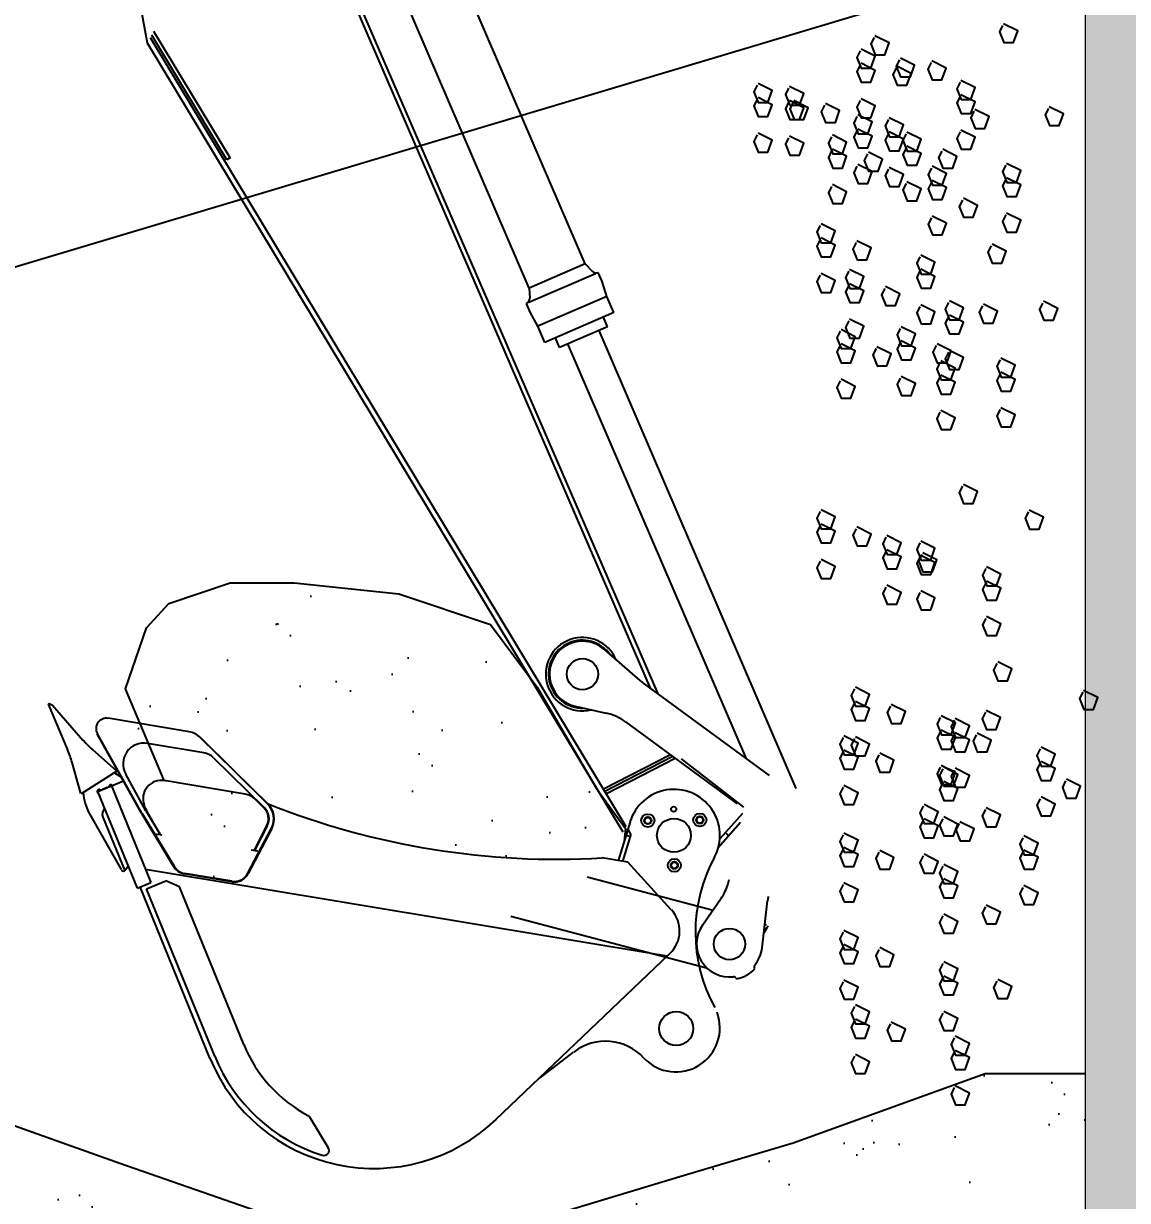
# Model space of a CAD drawing. Header units: metres. Extents: x -81 to 63023, y -186 to 109005.
# Drawn here: x 156.235 to 158.265, y -76.983 to -74.82 of the extents above; entities that cross this region are included whole.
import ezdxf
from ezdxf import colors
from ezdxf.entities.mleader import LeaderData, LeaderLine
from ezdxf.math import Vec2, Vec3

# ---------------------------------------------------------------- set-up
doc = ezdxf.new("R2010")
doc.units = ezdxf.units.M
for name, color, linetype in [('LIN010CO', 2, 'Continuous'), ('LIN018CO', 6, 'Continuous'), ('LIN050CO', 3, 'Continuous'), ('TEXT025', 7, 'Continuous')]:
    doc.layers.add(name, color=color, linetype=linetype)
doc.styles.add('ARIAL', font='arial.ttf')
doc.linetypes.add('ROCCIA', pattern='A,0.25,[130,BERETTA.shx,S=0.1,R=0,X=0,Y=0],-0.2,0.25', length=0.7)

# ---------------------------------------------------------------- blocks, each defined once
blk = doc.blocks.new('scavatrice posa tubi')
for p, q in [((5.3933, 1.2686), (4.9927, 2.1992)), ((4.7723, 2.1792), (5.5176, 0.4563)), ((5.2858, 1.2223), (4.8853, 2.1529)), ((4.5552, 1.6909), (4.4932, 2.028)), ((4.8996, 1.9078), (5.532, 0.4458)), ((4.7132, 1.4714), (4.5673, 1.7132)), ((5.4661, 0.1809), (4.5552, 1.6909)), ((5.4717, 0.1909), (4.5607, 1.7011)), ((4.7072, 1.4679), (4.5635, 1.7062)), ((4.7141, 1.472), (4.7072, 1.4679)), ((5.3933, 1.2686), (5.2858, 1.2223)), ((5.3933, 1.2686), (5.4067, 1.2543)), ((5.4129, 1.2498), (5.2851, 1.1948)), ((5.4256, 1.2351), (5.4183, 1.2521)), ((5.2858, 1.2223), (5.287, 1.2028)), ((5.4347, 1.2064), (5.4256, 1.2351)), ((5.4347, 1.2064), (5.3025, 1.1495)), ((5.4482, 1.1752), (5.4347, 1.2064)), ((5.2879, 1.1759), (5.2806, 1.1928)), ((5.3025, 1.1495), (5.2879, 1.1759)), ((5.4482, 1.1752), (5.3159, 1.1183)), ((5.3159, 1.1183), (5.3025, 1.1495)), ((5.4359, 1.1481), (5.428, 1.1665)), ((5.344, 1.1086), (5.3361, 1.127)), ((5.4359, 1.1481), (5.344, 1.1086)), ((5.7973, 0.2643), (5.4198, 1.1412)), ((5.7021, 0.321), (5.3601, 1.1155)), ((5.4292, 0.5308), (5.498, 0.4711)), ((5.5044, 0.466), (5.7453, 0.2894)), ((4.367, 0.427), (4.3649, 0.4257)), ((4.3649, 0.4257), (4.4021, 0.3385)), ((4.367, 0.427), (4.3731, 0.4238)), ((4.3731, 0.4238), (4.4315, 0.3569)), ((5.3742, 0.4217), (5.4334, 0.4085)), ((4.6348, 0.3728), (4.4798, 0.3986)), ((5.4707, 0.3916), (5.6844, 0.2348)), ((4.5433, 0.2169), (4.459, 0.3691)), ((4.5443, 0.2172), (4.4591, 0.3691)), ((4.6562, 0.362), (4.7858, 0.2351)), ((4.7852, 0.2342), (4.6564, 0.3618)), ((4.4962, 0.2975), (4.4496, 0.3387)), ((4.6628, 0.3327), (4.5548, 0.3507)), ((4.6815, 0.3232), (4.7788, 0.228)), ((5.5563, 0.3288), (5.4283, 0.2629)), ((5.5611, 0.3253), (5.4311, 0.2584)), ((5.5656, 0.322), (5.4337, 0.2541)), ((5.6968, 0.2287), (5.5779, 0.3213)), ((4.4277, 0.2544), (4.4107, 0.3143)), ((4.4963, 0.2973), (4.4278, 0.2542)), ((4.4917, 0.2943), (4.505, 0.2862)), ((4.4602, 0.2588), (4.5091, 0.2787)), ((4.5521, 0.2218), (4.5133, 0.2918)), ((4.742, 0.2537), (4.5872, 0.2794)), ((4.5945, 0.2782), (4.5893, 0.2791)), ((4.5357, 0.0736), (4.4603, 0.2588)), ((4.4776, 0.2659), (4.4689, 0.2623)), ((4.4861, 0.2693), (4.5615, 0.0842)), ((4.5512, 0.226), (4.5488, 0.2325)), ((4.7781, 0.2272), (4.7608, 0.2442)), ((4.4442, 0.2156), (4.5046, 0.1089)), ((4.4696, 0.2096), (4.5114, 0.1069)), ((4.5441, 0.2156), (4.605, 0.1148)), ((4.545, 0.2161), (4.6059, 0.1153)), ((4.5527, 0.2208), (4.579, 0.1772)), ((4.579, 0.1772), (4.5532, 0.2218)), ((5.6943, 0.2163), (5.6509, 0.1678)), ((4.7471, 0.1019), (4.7924, 0.1885)), ((4.7933, 0.188), (4.748, 0.1014)), ((4.7597, 0.1454), (4.7838, 0.1936)), ((4.7844, 0.1926), (4.7604, 0.1467)), ((5.4791, 0.2002), (5.4566, 0.1261)), ((5.4803, 0.1769), (5.475, 0.1868)), ((5.6908, 0.1989), (5.648, 0.1509)), ((4.5778, 0.1756), (4.5685, 0.1771)), ((5.4803, 0.1769), (5.4645, 0.1248)), ((5.4789, 0.1721), (5.4712, 0.1744)), ((5.6614, 0.1795), (5.6681, 0.1735)), ((4.7583, 0.1456), (4.7533, 0.1465)), ((4.7662, 0.1443), (4.7615, 0.1451)), ((4.5184, 0.116), (4.5114, 0.1069)), ((5.4748, 0.1231), (5.4255, 0.1313)), ((5.5581, 0.0322), (5.4748, 0.1231)), ((5.5502, -0.0566), (4.5514, 0.109)), ((4.7165, 0.0857), (4.6258, 0.1007)), ((4.7167, 0.0867), (4.6259, 0.1017)), ((5.3967, 0.0951), (5.6381, 0.0316)), ((4.5357, 0.0736), (4.5615, 0.0842)), ((4.6746, -0.2519), (4.5411, 0.0759)), ((4.5534, 0.0722), (4.5905, 0.0873)), ((4.6839, -0.2482), (4.5534, 0.0722)), ((4.6165, 0.0763), (4.5905, 0.0873)), ((4.7394, -0.2256), (4.6165, 0.0763)), ((5.6178, 0.0027), (5.6526, 0.0523)), ((5.7319, -0.0408), (5.7426, 0.0495)), ((5.2508, 0.0198), (5.6257, -0.0788)), ((5.7405, 0.0021), (5.7373, 0.005)), ((5.2224, -0.3694), (5.5554, -0.0517)), ((5.6235, -0.0783), (5.624, -0.0772)), ((5.718, -0.081), (5.7172, -0.0794)), ((5.6821, -0.0986), (5.6829, -0.1001)), ((5.3071, -0.2896), (5.3711, -0.2403)), ((5.3065, -0.2891), (5.3071, -0.2896)), ((4.9012, -0.4231), (4.8657, -0.365))]:
    blk.add_line(p, q)
for centre, radius in [((5.3879, 0.4832), 0.03), ((5.5626, 0.2246), 0.005), ((5.5131, 0.2028), 0.0125), ((5.5131, 0.2028), 0.007), ((5.5131, 0.2028), 0.006), ((5.5632, 0.1746), 0.0325), ((5.6127, 0.204), 0.0125), ((5.6127, 0.204), 0.007), ((5.6127, 0.204), 0.006), ((5.5639, 0.1172), 0.0125), ((5.5639, 0.1172), 0.007), ((5.5639, 0.1172), 0.006), ((5.6694, -0.0335), 0.03), ((5.5676, -0.1952), 0.0325)]:
    blk.add_circle(centre, radius)
for centre, radius, start, end in [((5.414, 1.2612), 0.01, 223.2902, 293.2899), ((5.277, 1.2022), 0.01, 293.2901, 3.2897), ((5.3879, 0.4832), 0.0702, 22.8917, 283.5549), ((5.3879, 0.4832), 0.065, 34.8027, 271.6435), ((5.3879, 0.4832), 0.063, 49.0569, 257.3903), ((5.5635, 0.5466), 0.1, 229.0569, 233.7503), ((5.4115, 0.311), 0.1, 53.7504, 77.3903), ((4.4765, 0.3788), 0.02, 80.5827, 209.3141), ((4.6283, 0.3334), 0.04, 45.597, 80.5825), ((4.2183, 0.2598), 0.1999, 15.808, 23.1526), ((4.582, 0.4885), 0.1999, 221.1527, 228.4973), ((4.5483, 0.3112), 0.04, 80.5827, 208.9851), ((4.657, 0.2982), 0.035, 45.597, 80.5825), ((4.4849, 0.2672), 0.004, 44.1771, 149.8111), ((4.5815, 0.2449), 0.035, 80.5827, 200.7368), ((4.5313, 0.2648), 0.1, 184.7203, 209.469), ((4.4627, 0.2582), 0.004, 74.4942, 225.7091), ((4.446, 0.241), 0.02, 22.1527, 45.7091), ((4.4659, 0.2697), 0.008, 254.4942, 292.1527), ((4.4746, 0.2733), 0.008, 292.1527, 329.8111), ((4.7363, 0.2192), 0.035, 45.597, 80.5826), ((5.5632, 0.1746), 0.088, 331.493, 163.1189), ((4.4835, 0.2152), 0.015, 131.6239, 202.1527), ((4.5783, 0.2363), 0.029, 200.7368, 211.1415), ((4.7578, 0.2065), 0.029, 333.4724, 45.597), ((4.7578, 0.2065), 0.03, 332.403, 45.597), ((4.7578, 0.2065), 0.039, 332.403, 45.2811), ((4.7578, 0.2065), 0.04, 332.403, 45.597), ((5.3399, 1.6283), 1.4995, 248.3247, 273.2715), ((4.5783, 0.2363), 0.04, 208.9851, 211.1415), ((4.5783, 0.2363), 0.039, 209.3141, 211.1415), ((4.5783, 0.2363), 0.03, 208.9851, 211.1415), ((4.5833, 0.1797), 0.005, 211.1416, 260.5828), ((4.7586, 0.1476), 0.002, 260.5827, 332.403), ((4.6307, 0.1303), 0.03, 209.8555, 260.5826), ((4.6307, 0.1303), 0.029, 211.1416, 260.5827), ((5.9041, -0.0105), 0.2999, 151.493, 208.7663), ((4.5089, 0.1113), 0.005, 209.469, 292.1528), ((4.7214, 0.1153), 0.03, 260.5826, 332.403), ((4.7214, 0.1153), 0.029, 260.5826, 332.403), ((5.5708, 0.1097), 0.1, 324.9416, 348.5905), ((5.8418, 0.0378), 0.1, 168.5905, 173.2842), ((5.514, -0.0083), 0.06, 313.6528, 42.5387), ((5.6694, -0.0335), 0.063, 144.9415, 277.019), ((5.7807, -0.0328), 0.05, 138.13, 155.3029), ((5.6694, -0.0335), 0.063, 320.1606, 353.3661), ((5.6694, -0.0335), 0.068, 281.485, 315.6948), ((5.7216, -0.077), 0.005, 140.1605, 208.5925), ((5.6777, -0.101), 0.005, 28.5925, 97.0187), ((5.5669, -0.1941), 0.0842, 223.4173, 20.7915), ((5.4321, -0.3196), 0.1, 42.5459, 127.5573), ((4.9885, -0.1242), 0.2689, 202.1527, 241.9127), ((4.9885, -0.1242), 0.3389, 202.1527, 313.6528), ((4.9885, -0.1242), 0.3289, 202.1527, 252.5109), ((4.8572, -0.3702), 0.01, 31.414, 61.9126), ((4.8927, -0.4283), 0.01, 252.5109, 31.414)]:
    blk.add_arc(centre, radius, start, end)

msp = doc.modelspace()

# ---------------------------------------------------------------- hatches: boundary and pattern name
at = {"layer": 'LIN010CO', "linetype": 'Continuous', "lineweight": 0}
h = msp.add_hatch(dxfattribs=at)
h.set_pattern_fill('AR-CONC', color=256, scale=0.01, style=0)
h.set_pattern_definition([(50, (140.031, 0), (1.821847, -0.15939), [0.1905, -2.0955]), (355, (140.031, 0), (-0.352434, 1.91057), [0.1524, -1.676406]), (100.4514, (140.1828, -0.0133), (1.469412, 1.751178), [0.1619, -1.780902]), (46.1842, (140.031, 0.508), (2.71079, -0.420423), [0.28575, -3.14325]), (96.6356, (140.2568, 0.473), (2.37404, 2.47426), [0.24285, -2.671356]), (351.184, (140.031, 0.508), (2.37404, 2.47426), [0.2286, -2.5146]), (21, (140.285, 0.381), (1.516144, -1.022652), [0.1905, -2.0955]), (326, (140.285, 0.381), (0.61802, 1.84188), [0.1524, -1.6764]), (71.4514, (140.4113, 0.2958), (2.134164, 0.819228), [0.1619, -1.7809]), (37.5, (140.03094, 0), (0.030886, 0.8455504), [0, -1.65608, 0, -1.7018, 0, -1.68275]), (7.5, (140.0309, 0), (0.668197, 1.001806), [0, -0.97028, 0, -1.61798, 0, -0.64135]), (327.5, (139.4645, 0), (1.355906, -0.0572874), [0, -0.635, 0, -1.9812, 0, -2.6289]), (317.5, (139.2105, 0), (1.481292, 0.254265), [0, -0.8255, 0, -1.31572, 0, -1.8669])])
edge = h.paths.add_edge_path()
edge.add_line((185.1029, -58.1205), (185.1029, -52.3856))
edge.add_line((185.1029, -52.3856), (169.8783, -53.2284))
edge.add_line((169.8783, -53.2284), (158.1879, -73.4767))
edge.add_line((158.1879, -73.4767), (158.1879, -77.5829))
edge.add_line((158.1879, -77.5829), (151.5056, -77.5829))
edge.add_line((151.5056, -77.5829), (151.5056, -78.1619))
edge.add_line((151.5056, -78.1619), (147.8233, -78.1619))
edge.add_line((147.8233, -78.1619), (138.2208, -78.3667))
edge.add_line((138.2208, -78.3667), (138.2208, -84.0773))
edge.add_line((138.2208, -84.0773), (147.8794, -83.888))
edge.add_line((147.8794, -83.888), (157.2318, -83.888))
edge.add_line((157.2318, -83.888), (157.2318, -83.309))
edge.add_line((157.2318, -83.309), (161.2318, -83.309))
edge.add_line((161.2318, -83.309), (161.2318, -81.3526))
edge.add_line((161.2318, -81.3526), (163.9141, -81.3526))
edge.add_line((163.9141, -81.3526), (163.9141, -75.011))
edge.add_line((163.9141, -75.011), (168.8588, -66.4466))
edge.add_arc((183.0389, -74.6335), 16.3739, 92.93915, 150, ccw=False)
edge.add_line((182.1993, -58.2812), (185.1029, -58.1205))
at = {"layer": 'LIN010CO'}
h = msp.add_hatch(dxfattribs=at)
h.set_pattern_fill('AR-SAND', color=256, scale=0.005)
h.paths.add_polyline_path([(157.1681, -76.024), (157.0938, -75.9242), (156.9254, -75.8681), (156.7333, -75.8474), (156.6151, -75.8474), (156.5028, -75.8858), (156.4614, -75.9301), (156.423, -76.0423), (156.4501, -76.1064), (156.5398, -76.1213, -0.154892), (156.5605, -76.1318), (156.5608, -76.1321), (156.5607, -76.1319, 0.156303), (156.5398, -76.1213), (156.4501, -76.1064), (156.4655, -76.143), (156.5668, -76.1598, -0.153851), (156.5848, -76.169), (156.6775, -76.2611, -0.3235), (156.683, -76.2933), (156.6598, -76.3397), (156.6835, -76.2944, 0.330689), (156.6782, -76.2604), (156.6609, -76.2448, 0.153851), (156.6429, -76.2357), (156.4941, -76.211, 0.576569), (156.4573, -76.2561), (156.4597, -76.2623, 0.045449), (156.4619, -76.2668), (156.4864, -76.3092), (156.4608, -76.2668), (156.4234, -76.1993, -0.627665), (156.463, -76.1426), (156.4655, -76.143), (156.4501, -76.1064), (156.391, -76.0966, 0.627623), (156.3712, -76.125), (156.4531, -76.2708, 0.010179), (156.4539, -76.2721), (156.5123, -76.3689, 0.216597), (156.5315, -76.3816), (156.6185, -76.3961, 0.324703), (156.6478, -76.3814), (156.6912, -76.2984, 0.34622), (156.6827, -76.2529, 0.109746), (157.299, -76.3533), (157.3288, -76.3582), (157.3396, -76.3227), (157.342, -76.2993), (157.2888, -76.2255), (157.2607, -76.1775)])
h = msp.add_hatch(dxfattribs=at)
h.set_pattern_fill('AR-SAND', color=256, scale=0.005)
h.paths.add_polyline_path([(158.1879, -76.7493), (158.003, -76.7493), (157.6504, -76.8767), (157.4479, -76.9367), (157.2003, -77.0117), (157.0353, -77.0192), (156.7577, -77.0342), (156.4127, -76.9142), (156.0751, -76.7943), (155.9101, -76.7643), (155.6701, -76.8018), (155.46, -76.8842), (155.3025, -77.1017), (154.9917, -77.5829), (158.1879, -77.5829)])

# ---------------------------------------------------------------- linework, layer by layer
for points in [[(156.4942, -76.211), (156.423, -76.0423), (156.4614, -75.9301), (156.5028, -75.8858), (156.6151, -75.8474), (156.7333, -75.8474), (156.9254, -75.8681), (157.0938, -75.9242), (157.1795, -76.0394), (157.2888, -76.2255), (157.342, -76.2993), (157.3396, -76.3227)], [(154.9878, -77.5888), (155.3025, -77.1017), (155.46, -76.8842), (155.6701, -76.8018), (155.9101, -76.7643), (156.0751, -76.7943), (156.4127, -76.9142), (156.7577, -77.0342), (157.0353, -77.0192), (157.2003, -77.0117), (157.4479, -76.9367), (157.6504, -76.8767), (158.003, -76.7493), (158.1879, -76.7493)]]:
    msp.add_lwpolyline(points)
at = {"layer": 'LIN018CO'}
for points in [[(158.0353, -74.8233), (158.0293, -74.8352), (158.0373, -74.8549), (158.0551, -74.8549), (158.063, -74.8332), (158.0369, -74.8201)], [(157.7991, -74.8454), (157.7932, -74.8573), (157.8011, -74.8771), (157.8189, -74.8771), (157.8268, -74.8553), (157.8007, -74.8422)], [(157.7735, -74.87), (157.7676, -74.8819), (157.7755, -74.9017), (157.7933, -74.9017), (157.8012, -74.8799), (157.7751, -74.8668)], [(157.7735, -74.8961), (157.7676, -74.908), (157.7755, -74.9278), (157.7933, -74.9278), (157.8012, -74.906), (157.7751, -74.8929)], [(157.8395, -74.9016), (157.8336, -74.9134), (157.8415, -74.9332), (157.8593, -74.9332), (157.8672, -74.9114), (157.8411, -74.8984)], [(157.8459, -74.8864), (157.8399, -74.8983), (157.8478, -74.918), (157.8657, -74.918), (157.8736, -74.8963), (157.8475, -74.8832)], [(157.9037, -74.8916), (157.8978, -74.9035), (157.9057, -74.9233), (157.9235, -74.9233), (157.9315, -74.9015), (157.9053, -74.8885)], [(157.5841, -74.9331), (157.5782, -74.945), (157.5861, -74.9648), (157.6039, -74.9648), (157.6118, -74.943), (157.5857, -74.9299)], [(157.642, -74.9384), (157.6361, -74.9503), (157.644, -74.97), (157.6618, -74.97), (157.6697, -74.9483), (157.6436, -74.9352)], [(157.957, -74.9276), (157.951, -74.9395), (157.9589, -74.9593), (157.9768, -74.9593), (157.9847, -74.9375), (157.9586, -74.9245)], [(157.5841, -74.9592), (157.5782, -74.9711), (157.5861, -74.9909), (157.6039, -74.9909), (157.6118, -74.9691), (157.5857, -74.956)], [(157.642, -74.9645), (157.6361, -74.9763), (157.644, -74.9961), (157.6618, -74.9961), (157.6697, -74.9744), (157.6436, -74.9613)], [(157.6501, -74.9647), (157.6442, -74.9765), (157.6521, -74.9963), (157.6699, -74.9963), (157.6778, -74.9746), (157.6517, -74.9615)], [(157.708, -74.9699), (157.702, -74.9818), (157.71, -75.0016), (157.7278, -75.0016), (157.7357, -74.9798), (157.7096, -74.9667)], [(157.7735, -74.9613), (157.7676, -74.9732), (157.7755, -74.993), (157.7933, -74.993), (157.8012, -74.9712), (157.7751, -74.9582)], [(157.957, -74.9537), (157.951, -74.9656), (157.9589, -74.9854), (157.9768, -74.9854), (157.9847, -74.9636), (157.9586, -74.9506)], [(157.7676, -74.9908), (157.7616, -75.0026), (157.7695, -75.0224), (157.7874, -75.0224), (157.7953, -75.0006), (157.7691, -74.9876)], [(157.9827, -74.981), (157.9767, -74.9929), (157.9846, -75.0127), (158.0025, -75.0127), (158.0104, -74.9909), (157.9842, -74.9779)], [(158.1195, -74.9758), (158.1135, -74.9877), (158.1214, -75.0074), (158.1392, -75.0074), (158.1472, -74.9857), (158.121, -74.9726)], [(157.8254, -74.996), (157.8195, -75.0079), (157.8274, -75.0277), (157.8452, -75.0277), (157.8531, -75.0059), (157.827, -74.9928)], [(157.5841, -75.0244), (157.5782, -75.0363), (157.5861, -75.0561), (157.6039, -75.0561), (157.6118, -75.0343), (157.5857, -75.0213)], [(157.642, -75.0297), (157.6361, -75.0416), (157.644, -75.0614), (157.6618, -75.0614), (157.6697, -75.0396), (157.6436, -75.0265)], [(157.7209, -75.0278), (157.715, -75.0397), (157.7229, -75.0594), (157.7407, -75.0594), (157.7486, -75.0377), (157.7225, -75.0246)], [(157.7676, -75.0168), (157.7616, -75.0287), (157.7695, -75.0485), (157.7874, -75.0485), (157.7953, -75.0267), (157.7691, -75.0137)], [(157.8254, -75.0221), (157.8195, -75.034), (157.8274, -75.0538), (157.8452, -75.0538), (157.8531, -75.032), (157.827, -75.0189)], [(157.8577, -75.0225), (157.8518, -75.0344), (157.8597, -75.0542), (157.8775, -75.0542), (157.8854, -75.0324), (157.8593, -75.0193)], [(157.957, -75.019), (157.951, -75.0308), (157.9589, -75.0506), (157.9768, -75.0506), (157.9847, -75.0289), (157.9586, -75.0158)], [(157.7209, -75.0539), (157.715, -75.0657), (157.7229, -75.0855), (157.7407, -75.0855), (157.7486, -75.0638), (157.7225, -75.0507)], [(157.8577, -75.0486), (157.8518, -75.0605), (157.8597, -75.0803), (157.8775, -75.0803), (157.8854, -75.0585), (157.8593, -75.0454)], [(157.9237, -75.0541), (157.9177, -75.0659), (157.9257, -75.0857), (157.9435, -75.0857), (157.9514, -75.064), (157.9253, -75.0509)], [(157.7869, -75.0593), (157.781, -75.0712), (157.7889, -75.091), (157.8067, -75.091), (157.8146, -75.0692), (157.7885, -75.0561)], [(157.7676, -75.0821), (157.7616, -75.0939), (157.7695, -75.1137), (157.7874, -75.1137), (157.7953, -75.092), (157.7691, -75.0789)], [(157.8254, -75.0873), (157.8195, -75.0992), (157.8274, -75.119), (157.8452, -75.119), (157.8531, -75.0972), (157.827, -75.0842)], [(157.9044, -75.0854), (157.8984, -75.0973), (157.9063, -75.1171), (157.9241, -75.1171), (157.9321, -75.0953), (157.9059, -75.0822)], [(158.0411, -75.0801), (158.0352, -75.092), (158.0431, -75.1118), (158.0609, -75.1118), (158.0689, -75.09), (158.0427, -75.077)], [(157.7209, -75.1191), (157.715, -75.131), (157.7229, -75.1508), (157.7407, -75.1508), (157.7486, -75.129), (157.7225, -75.1159)], [(157.8577, -75.1138), (157.8518, -75.1257), (157.8597, -75.1455), (157.8775, -75.1455), (157.8854, -75.1237), (157.8593, -75.1107)], [(157.9044, -75.1115), (157.8984, -75.1234), (157.9063, -75.1432), (157.9241, -75.1432), (157.9321, -75.1214), (157.9059, -75.1083)], [(158.0411, -75.1062), (158.0352, -75.1181), (158.0431, -75.1379), (158.0609, -75.1379), (158.0689, -75.1161), (158.0427, -75.1031)], [(157.9616, -75.1441), (157.9557, -75.1559), (157.9636, -75.1757), (157.9814, -75.1757), (157.9893, -75.154), (157.9632, -75.1409)], [(157.9044, -75.1767), (157.8984, -75.1886), (157.9063, -75.2084), (157.9241, -75.2084), (157.9321, -75.1866), (157.9059, -75.1736)], [(158.0411, -75.1715), (158.0352, -75.1833), (158.0431, -75.2031), (158.0609, -75.2031), (158.0689, -75.1814), (158.0427, -75.1683)], [(157.6999, -75.1908), (157.6939, -75.2027), (157.7018, -75.2225), (157.7197, -75.2225), (157.7276, -75.2007), (157.7015, -75.1876)], [(157.6999, -75.2169), (157.6939, -75.2288), (157.7018, -75.2486), (157.7197, -75.2486), (157.7276, -75.2268), (157.7015, -75.2137)], [(157.7658, -75.2223), (157.7599, -75.2342), (157.7678, -75.254), (157.7856, -75.254), (157.7936, -75.2322), (157.7674, -75.2192)], [(158.0142, -75.2282), (158.0083, -75.2401), (158.0162, -75.2599), (158.034, -75.2599), (158.0419, -75.2381), (158.0158, -75.225)], [(157.8833, -75.2484), (157.8774, -75.2603), (157.8853, -75.2801), (157.9031, -75.2801), (157.911, -75.2583), (157.8849, -75.2453)], [(157.6999, -75.2821), (157.6939, -75.294), (157.7018, -75.3138), (157.7197, -75.3138), (157.7276, -75.292), (157.7015, -75.2789)], [(157.7525, -75.2749), (157.7465, -75.2868), (157.7545, -75.3066), (157.7723, -75.3066), (157.7802, -75.2848), (157.7541, -75.2718)], [(157.8833, -75.2745), (157.8774, -75.2864), (157.8853, -75.3062), (157.9031, -75.3062), (157.911, -75.2844), (157.8849, -75.2713)], [(157.7525, -75.301), (157.7465, -75.3129), (157.7545, -75.3327), (157.7723, -75.3327), (157.7802, -75.3109), (157.7541, -75.2979)], [(157.8185, -75.3065), (157.8125, -75.3184), (157.8204, -75.3381), (157.8383, -75.3381), (157.8462, -75.3164), (157.82, -75.3033)], [(157.9359, -75.3326), (157.93, -75.3444), (157.9379, -75.3642), (157.9557, -75.3642), (157.9636, -75.3425), (157.9375, -75.3294)], [(158.1089, -75.3334), (158.103, -75.3453), (158.1109, -75.365), (158.1287, -75.365), (158.1366, -75.3433), (158.1105, -75.3302)], [(157.8833, -75.3397), (157.8774, -75.3516), (157.8853, -75.3714), (157.9031, -75.3714), (157.911, -75.3496), (157.8849, -75.3366)], [(157.9359, -75.3587), (157.93, -75.3705), (157.9379, -75.3903), (157.9557, -75.3903), (157.9636, -75.3686), (157.9375, -75.3555)], [(157.9984, -75.3386), (157.9925, -75.3505), (158.0004, -75.3703), (158.0182, -75.3703), (158.0262, -75.3485), (158, -75.3355)], [(157.7525, -75.3663), (157.7465, -75.3781), (157.7545, -75.3979), (157.7723, -75.3979), (157.7802, -75.3762), (157.7541, -75.3631)], [(157.8472, -75.3801), (157.8412, -75.392), (157.8492, -75.4118), (157.867, -75.4118), (157.8749, -75.39), (157.8488, -75.3769)], [(157.7367, -75.3854), (157.7308, -75.3972), (157.7387, -75.417), (157.7565, -75.417), (157.7644, -75.3953), (157.7383, -75.3822)], [(157.7367, -75.4115), (157.7308, -75.4233), (157.7387, -75.4431), (157.7565, -75.4431), (157.7644, -75.4214), (157.7383, -75.4083)], [(157.8027, -75.4169), (157.7967, -75.4288), (157.8047, -75.4486), (157.8225, -75.4486), (157.8304, -75.4268), (157.8043, -75.4137)], [(157.8472, -75.4062), (157.8412, -75.4181), (157.8492, -75.4379), (157.867, -75.4379), (157.8749, -75.4161), (157.8488, -75.403)], [(157.9132, -75.4117), (157.9072, -75.4235), (157.9151, -75.4433), (157.933, -75.4433), (157.9409, -75.4215), (157.9147, -75.4085)], [(157.9359, -75.4239), (157.93, -75.4358), (157.9379, -75.4555), (157.9557, -75.4555), (157.9636, -75.4338), (157.9375, -75.4207)], [(157.9201, -75.443), (157.9142, -75.4549), (157.9221, -75.4747), (157.9399, -75.4747), (157.9478, -75.4529), (157.9217, -75.4398)], [(158.0306, -75.4377), (158.0247, -75.4496), (158.0326, -75.4694), (158.0504, -75.4694), (158.0583, -75.4476), (158.0322, -75.4346)], [(158.0306, -75.4638), (158.0247, -75.4757), (158.0326, -75.4955), (158.0504, -75.4955), (158.0583, -75.4737), (158.0322, -75.4607)], [(157.7367, -75.4767), (157.7308, -75.4886), (157.7387, -75.5084), (157.7565, -75.5084), (157.7644, -75.4866), (157.7383, -75.4735)], [(157.8472, -75.4714), (157.8412, -75.4833), (157.8492, -75.5031), (157.867, -75.5031), (157.8749, -75.4813), (157.8488, -75.4683)], [(157.9201, -75.4691), (157.9142, -75.481), (157.9221, -75.5008), (157.9399, -75.5008), (157.9478, -75.479), (157.9217, -75.4659)], [(158.0306, -75.5291), (158.0247, -75.5409), (158.0326, -75.5607), (158.0504, -75.5607), (158.0583, -75.539), (158.0322, -75.5259)], [(157.9201, -75.5343), (157.9142, -75.5462), (157.9221, -75.566), (157.9399, -75.566), (157.9478, -75.5442), (157.9217, -75.5311)], [(157.9616, -75.6699), (157.9557, -75.6818), (157.9636, -75.7016), (157.9814, -75.7016), (157.9893, -75.6798), (157.9632, -75.6668)], [(157.6999, -75.7167), (157.6939, -75.7286), (157.7018, -75.7483), (157.7197, -75.7483), (157.7276, -75.7266), (157.7015, -75.7135)], [(158.0826, -75.7173), (158.0767, -75.7291), (158.0846, -75.7489), (158.1024, -75.7489), (158.1103, -75.7272), (158.0842, -75.7141)], [(157.6999, -75.7428), (157.6939, -75.7546), (157.7018, -75.7744), (157.7197, -75.7744), (157.7276, -75.7527), (157.7015, -75.7396)], [(157.7658, -75.7482), (157.7599, -75.7601), (157.7678, -75.7799), (157.7856, -75.7799), (157.7936, -75.7581), (157.7674, -75.745)], [(157.8209, -75.764), (157.8149, -75.7759), (157.8229, -75.7957), (157.8407, -75.7957), (157.8486, -75.7739), (157.8225, -75.7608)], [(157.8209, -75.7901), (157.8149, -75.802), (157.8229, -75.8218), (157.8407, -75.8218), (157.8486, -75.8), (157.8225, -75.7869)], [(157.8833, -75.7743), (157.8774, -75.7862), (157.8853, -75.806), (157.9031, -75.806), (157.911, -75.7842), (157.8849, -75.7711)], [(157.6999, -75.808), (157.6939, -75.8199), (157.7018, -75.8397), (157.7197, -75.8397), (157.7276, -75.8179), (157.7015, -75.8048)], [(157.8833, -75.8004), (157.8774, -75.8123), (157.8853, -75.8321), (157.9031, -75.8321), (157.911, -75.8103), (157.8849, -75.7972)], [(157.8869, -75.7955), (157.8809, -75.8074), (157.8888, -75.8272), (157.9066, -75.8272), (157.9146, -75.8054), (157.8884, -75.7924)], [(158.0043, -75.8216), (157.9984, -75.8335), (158.0063, -75.8533), (158.0241, -75.8533), (158.032, -75.8315), (158.0059, -75.8185)], [(157.8209, -75.8553), (157.8149, -75.8672), (157.8229, -75.887), (157.8407, -75.887), (157.8486, -75.8652), (157.8225, -75.8521)], [(158.0043, -75.8477), (157.9984, -75.8596), (158.0063, -75.8794), (158.0241, -75.8794), (158.032, -75.8576), (158.0059, -75.8445)], [(157.8833, -75.8656), (157.8774, -75.8775), (157.8853, -75.8973), (157.9031, -75.8973), (157.911, -75.8755), (157.8849, -75.8624)], [(158.0043, -75.913), (157.9984, -75.9248), (158.0063, -75.9446), (158.0241, -75.9446), (158.032, -75.9228), (158.0059, -75.9098)], [(158.0247, -75.996), (158.0188, -76.0079), (158.0267, -76.0276), (158.0445, -76.0276), (158.0525, -76.0059), (158.0263, -75.9928)], [(157.763, -76.0427), (157.7571, -76.0546), (157.765, -76.0744), (157.7828, -76.0744), (157.7907, -76.0526), (157.7646, -76.0395)], [(158.1826, -76.0486), (158.1766, -76.0604), (158.1846, -76.0802), (158.2024, -76.0802), (158.2103, -76.0585), (158.1842, -76.0454)], [(157.763, -76.0688), (157.7571, -76.0807), (157.765, -76.1005), (157.7828, -76.1005), (157.7907, -76.0787), (157.7646, -76.0656)], [(157.829, -76.0743), (157.823, -76.0861), (157.831, -76.1059), (157.8488, -76.1059), (157.8567, -76.0841), (157.8306, -76.0711)], [(158.0037, -76.0854), (157.9978, -76.0973), (158.0057, -76.117), (158.0235, -76.117), (158.0314, -76.0953), (158.0053, -76.0822)], [(157.9208, -76.0953), (157.9149, -76.1072), (157.9228, -76.127), (157.9406, -76.127), (157.9486, -76.1052), (157.9224, -76.0921)], [(157.9464, -76.1003), (157.9405, -76.1122), (157.9484, -76.132), (157.9662, -76.132), (157.9742, -76.1102), (157.948, -76.0972)], [(157.742, -76.1321), (157.736, -76.144), (157.7439, -76.1638), (157.7618, -76.1638), (157.7697, -76.142), (157.7435, -76.1289)], [(157.763, -76.134), (157.7571, -76.1459), (157.765, -76.1657), (157.7828, -76.1657), (157.7907, -76.1439), (157.7646, -76.1309)], [(157.9208, -76.1214), (157.9149, -76.1333), (157.9228, -76.1531), (157.9406, -76.1531), (157.9486, -76.1313), (157.9224, -76.1182)], [(157.9464, -76.1264), (157.9405, -76.1383), (157.9484, -76.1581), (157.9662, -76.1581), (157.9742, -76.1363), (157.948, -76.1233)], [(157.9868, -76.1268), (157.9809, -76.1387), (157.9888, -76.1585), (158.0066, -76.1585), (158.0145, -76.1367), (157.9884, -76.1237)], [(157.742, -76.1582), (157.736, -76.1701), (157.7439, -76.1899), (157.7618, -76.1899), (157.7697, -76.1681), (157.7435, -76.155)], [(158.1043, -76.1529), (158.0983, -76.1648), (158.1063, -76.1846), (158.1241, -76.1846), (158.132, -76.1628), (158.1059, -76.1498)], [(157.8079, -76.1637), (157.802, -76.1755), (157.8099, -76.1953), (157.8277, -76.1953), (157.8356, -76.1735), (157.8095, -76.1605)], [(158.1043, -76.179), (158.0983, -76.1909), (158.1063, -76.2107), (158.1241, -76.2107), (158.132, -76.1889), (158.1059, -76.1758)], [(157.9208, -76.1866), (157.9149, -76.1985), (157.9228, -76.2183), (157.9406, -76.2183), (157.9486, -76.1965), (157.9224, -76.1835)], [(157.9254, -76.1897), (157.9195, -76.2016), (157.9274, -76.2214), (157.9452, -76.2214), (157.9531, -76.1996), (157.927, -76.1866)], [(157.9464, -76.1917), (157.9405, -76.2035), (157.9484, -76.2233), (157.9662, -76.2233), (157.9742, -76.2016), (157.948, -76.1885)], [(157.742, -76.2234), (157.736, -76.2353), (157.7439, -76.2551), (157.7618, -76.2551), (157.7697, -76.2333), (157.7435, -76.2203)], [(157.9254, -76.2158), (157.9195, -76.2277), (157.9274, -76.2475), (157.9452, -76.2475), (157.9531, -76.2257), (157.927, -76.2127)], [(158.151, -76.2116), (158.1451, -76.2235), (158.153, -76.2433), (158.1708, -76.2433), (158.1787, -76.2215), (158.1526, -76.2084)], [(158.1043, -76.2443), (158.0983, -76.2561), (158.1063, -76.2759), (158.1241, -76.2759), (158.132, -76.2541), (158.1059, -76.2411)], [(157.8893, -76.2583), (157.8833, -76.2702), (157.8913, -76.29), (157.9091, -76.29), (157.917, -76.2682), (157.8909, -76.2552)], [(158.0037, -76.2642), (157.9978, -76.2761), (158.0057, -76.2958), (158.0235, -76.2958), (158.0314, -76.2741), (158.0053, -76.261)], [(157.8893, -76.2844), (157.8833, -76.2963), (157.8913, -76.3161), (157.9091, -76.3161), (157.917, -76.2943), (157.8909, -76.2812)], [(157.9254, -76.2811), (157.9195, -76.2929), (157.9274, -76.3127), (157.9452, -76.3127), (157.9531, -76.291), (157.927, -76.2779)], [(157.742, -76.3109), (157.736, -76.3228), (157.7439, -76.3426), (157.7618, -76.3426), (157.7697, -76.3208), (157.7435, -76.3077)], [(157.9552, -76.2899), (157.9493, -76.3017), (157.9572, -76.3215), (157.975, -76.3215), (157.983, -76.2998), (157.9568, -76.2867)], [(158.0727, -76.316), (158.0668, -76.3278), (158.0747, -76.3476), (158.0925, -76.3476), (158.1004, -76.3258), (158.0743, -76.3128)], [(157.742, -76.337), (157.736, -76.3489), (157.7439, -76.3687), (157.7618, -76.3687), (157.7697, -76.3469), (157.7435, -76.3338)], [(157.8079, -76.3425), (157.802, -76.3543), (157.8099, -76.3741), (157.8277, -76.3741), (157.8356, -76.3523), (157.8095, -76.3393)], [(157.8893, -76.3496), (157.8833, -76.3615), (157.8913, -76.3813), (157.9091, -76.3813), (157.917, -76.3595), (157.8909, -76.3465)], [(158.0727, -76.342), (158.0668, -76.3539), (158.0747, -76.3737), (158.0925, -76.3737), (158.1004, -76.3519), (158.0743, -76.3389)], [(157.9254, -76.3685), (157.9195, -76.3804), (157.9274, -76.4002), (157.9452, -76.4002), (157.9531, -76.3784), (157.927, -76.3654)], [(157.9254, -76.3946), (157.9195, -76.4065), (157.9274, -76.4263), (157.9452, -76.4263), (157.9531, -76.4045), (157.927, -76.3915)], [(157.742, -76.4022), (157.736, -76.4141), (157.7439, -76.4339), (157.7618, -76.4339), (157.7697, -76.4121), (157.7435, -76.3991)], [(158.0727, -76.4073), (158.0668, -76.4191), (158.0747, -76.4389), (158.0925, -76.4389), (158.1004, -76.4172), (158.0743, -76.4041)], [(157.9254, -76.4599), (157.9195, -76.4717), (157.9274, -76.4915), (157.9452, -76.4915), (157.9531, -76.4698), (157.927, -76.4567)], [(158.0037, -76.443), (157.9978, -76.4548), (158.0057, -76.4746), (158.0235, -76.4746), (158.0314, -76.4529), (158.0053, -76.4398)], [(157.742, -76.4897), (157.736, -76.5016), (157.7439, -76.5214), (157.7618, -76.5214), (157.7697, -76.4996), (157.7435, -76.4865)], [(157.742, -76.5158), (157.736, -76.5277), (157.7439, -76.5475), (157.7618, -76.5475), (157.7697, -76.5257), (157.7435, -76.5126)], [(157.8079, -76.5212), (157.802, -76.5331), (157.8099, -76.5529), (157.8277, -76.5529), (157.8356, -76.5311), (157.8095, -76.5181)], [(157.9254, -76.5473), (157.9195, -76.5592), (157.9274, -76.579), (157.9452, -76.579), (157.9531, -76.5572), (157.927, -76.5442)], [(157.742, -76.581), (157.736, -76.5929), (157.7439, -76.6127), (157.7618, -76.6127), (157.7697, -76.5909), (157.7435, -76.5779)], [(157.9254, -76.5734), (157.9195, -76.5853), (157.9274, -76.6051), (157.9452, -76.6051), (157.9531, -76.5833), (157.927, -76.5703)], [(158.0247, -76.5797), (158.0188, -76.5916), (158.0267, -76.6114), (158.0445, -76.6114), (158.0525, -76.5896), (158.0263, -76.5765)], [(157.763, -76.6264), (157.7571, -76.6383), (157.765, -76.6581), (157.7828, -76.6581), (157.7907, -76.6363), (157.7646, -76.6233)], [(157.763, -76.6525), (157.7571, -76.6644), (157.765, -76.6842), (157.7828, -76.6842), (157.7907, -76.6624), (157.7646, -76.6494)], [(157.9254, -76.6387), (157.9195, -76.6505), (157.9274, -76.6703), (157.9452, -76.6703), (157.9531, -76.6486), (157.927, -76.6355)], [(157.829, -76.658), (157.823, -76.6698), (157.831, -76.6896), (157.8488, -76.6896), (157.8567, -76.6679), (157.8306, -76.6548)], [(157.9464, -76.6841), (157.9405, -76.6959), (157.9484, -76.7157), (157.9662, -76.7157), (157.9742, -76.694), (157.948, -76.6809)], [(157.763, -76.7178), (157.7571, -76.7296), (157.765, -76.7494), (157.7828, -76.7494), (157.7907, -76.7277), (157.7646, -76.7146)], [(157.9464, -76.7102), (157.9405, -76.722), (157.9484, -76.7418), (157.9662, -76.7418), (157.9742, -76.7201), (157.948, -76.707)], [(157.9464, -76.7754), (157.9405, -76.7873), (157.9484, -76.807), (157.9662, -76.807), (157.9742, -76.7853), (157.948, -76.7722)]]:
    msp.add_lwpolyline(points, dxfattribs=at)
at = {"layer": 'LIN050CO', "linetype": 'ROCCIA', "lineweight": 0, "ltscale": 2, "flags": 128}
msp.add_lwpolyline([(138.2208, -78.55), (147.8173, -78.3619), (151.5056, -78.3619), (151.5056, -77.5829), (158.1879, -77.5829), (158.1879, -73.4767), (169.8783, -53.2284), (181.8934, -52.5632), (185.1029, -52.3856)], dxfattribs=at)

# ---------------------------------------------------------------- block references
at = {"xscale": 0.96, "yscale": 0.96, "zscale": 0.96}
msp.add_blockref('scavatrice posa tubi', (152.0905, -76.4793), dxfattribs=at)

# ---------------------------------------------------------------- next in the draw order: leaders
at = {"layer": 'TEXT025'}
ml = msp.add_multileader_mtext('Standard', dxfattribs=at)
ml.set_content("EXCAVATEUR  POUR \\PCHARGER LE MATÉRIEL \\PD'EXCAVATION SUR CAMION", color=1, style='ARIAL')
ml.set_leader_properties(color=6, linetype='Continuous')
ml.build(insert=Vec2(0, 0))
ml.multileader.update_dxf_attribs({"text_left_attachment_type": 2, "text_right_attachment_type": 2, "dogleg_length": 0.36, "arrow_head_size": 0.7, "scale": 2})
ctx = ml.context
ctx.base_point, ctx.scale, ctx.char_height, ctx.arrow_head_size, ctx.landing_gap_size, ctx.plane_origin = Vec3(162.6168, -73.5678), 2, 0.5, 0.7, 0.2, Vec3(157.6125, -84.2373)
ctx.left_attachment, ctx.right_attachment = 2, 2
notes = []
notes.append((ctx, [(0, (1, 1, 0), (161.8968, -73.5678), (1, 0), 0.72, [(0, [(152.7824, -76.296)], 0, [])])]))
ctx.mtext.insert, ctx.mtext.flow_direction = Vec3(162.8168, -72.4082), 5
ctx.mtext.has_bg_fill, ctx.mtext.bg_color, ctx.mtext.bg_scale_factor, ctx.mtext.bg_transparency, ctx.mtext.use_window_bg_color = 1, -1073741824, 1.1, 0, 1
for ctx, leaders in notes:
    for number, flags, end, landing, length, lines in leaders:
        leader = LeaderData()
        leader.index, (leader.has_last_leader_line, leader.has_dogleg_vector, leader.attachment_direction) = number, flags
        leader.last_leader_point, leader.dogleg_vector, leader.dogleg_length = Vec3(end), Vec3(landing), length
        for number, points, colour, breaks in lines:
            line = LeaderLine()
            line.index, line.vertices, line.color, line.breaks = number, Vec3.list(points), colors.encode_raw_color(colour), breaks
            leader.lines.append(line)
        ctx.leaders.append(leader)

# ---------------------------------------------------------------- next in the draw order: leaders
ml = msp.add_multileader_mtext('Standard', dxfattribs=at)
ml.set_content('TRANSPORT DU \\PMATERIEL AU DÉPÔT', color=1, style='ARIAL')
ml.set_leader_properties(color=6, linetype='Continuous')
ml.build(insert=Vec2(0, 0))
ml.multileader.update_dxf_attribs({"text_left_attachment_type": 2, "text_right_attachment_type": 2, "dogleg_length": 0.36, "arrow_head_size": 0.7, "scale": 2})
ctx = ml.context
ctx.base_point, ctx.scale, ctx.char_height, ctx.arrow_head_size, ctx.landing_gap_size, ctx.plane_origin = Vec3(153.2538, -79.5079), 2, 0.5, 0.7, 0.2, Vec3(144.532, -84.4657)
ctx.left_attachment, ctx.right_attachment = 2, 2
notes = []
notes.append((ctx, [(0, (1, 1, 0), (152.5338, -79.5079), (1, 0), 0.72, [(0, [(145.2431, -76.4125)], 0, [])])]))
ctx.mtext.insert, ctx.mtext.flow_direction = Vec3(153.4538, -78.7694), 5
ctx.mtext.has_bg_fill, ctx.mtext.bg_color, ctx.mtext.bg_scale_factor, ctx.mtext.bg_transparency, ctx.mtext.use_window_bg_color = 1, -1073741824, 1.1, 0, 1
for ctx, leaders in notes:
    for number, flags, end, landing, length, lines in leaders:
        leader = LeaderData()
        leader.index, (leader.has_last_leader_line, leader.has_dogleg_vector, leader.attachment_direction) = number, flags
        leader.last_leader_point, leader.dogleg_vector, leader.dogleg_length = Vec3(end), Vec3(landing), length
        for number, points, colour, breaks in lines:
            line = LeaderLine()
            line.index, line.vertices, line.color, line.breaks = number, Vec3.list(points), colors.encode_raw_color(colour), breaks
            leader.lines.append(line)
        ctx.leaders.append(leader)

doc.saveas('drawing.dxf')
